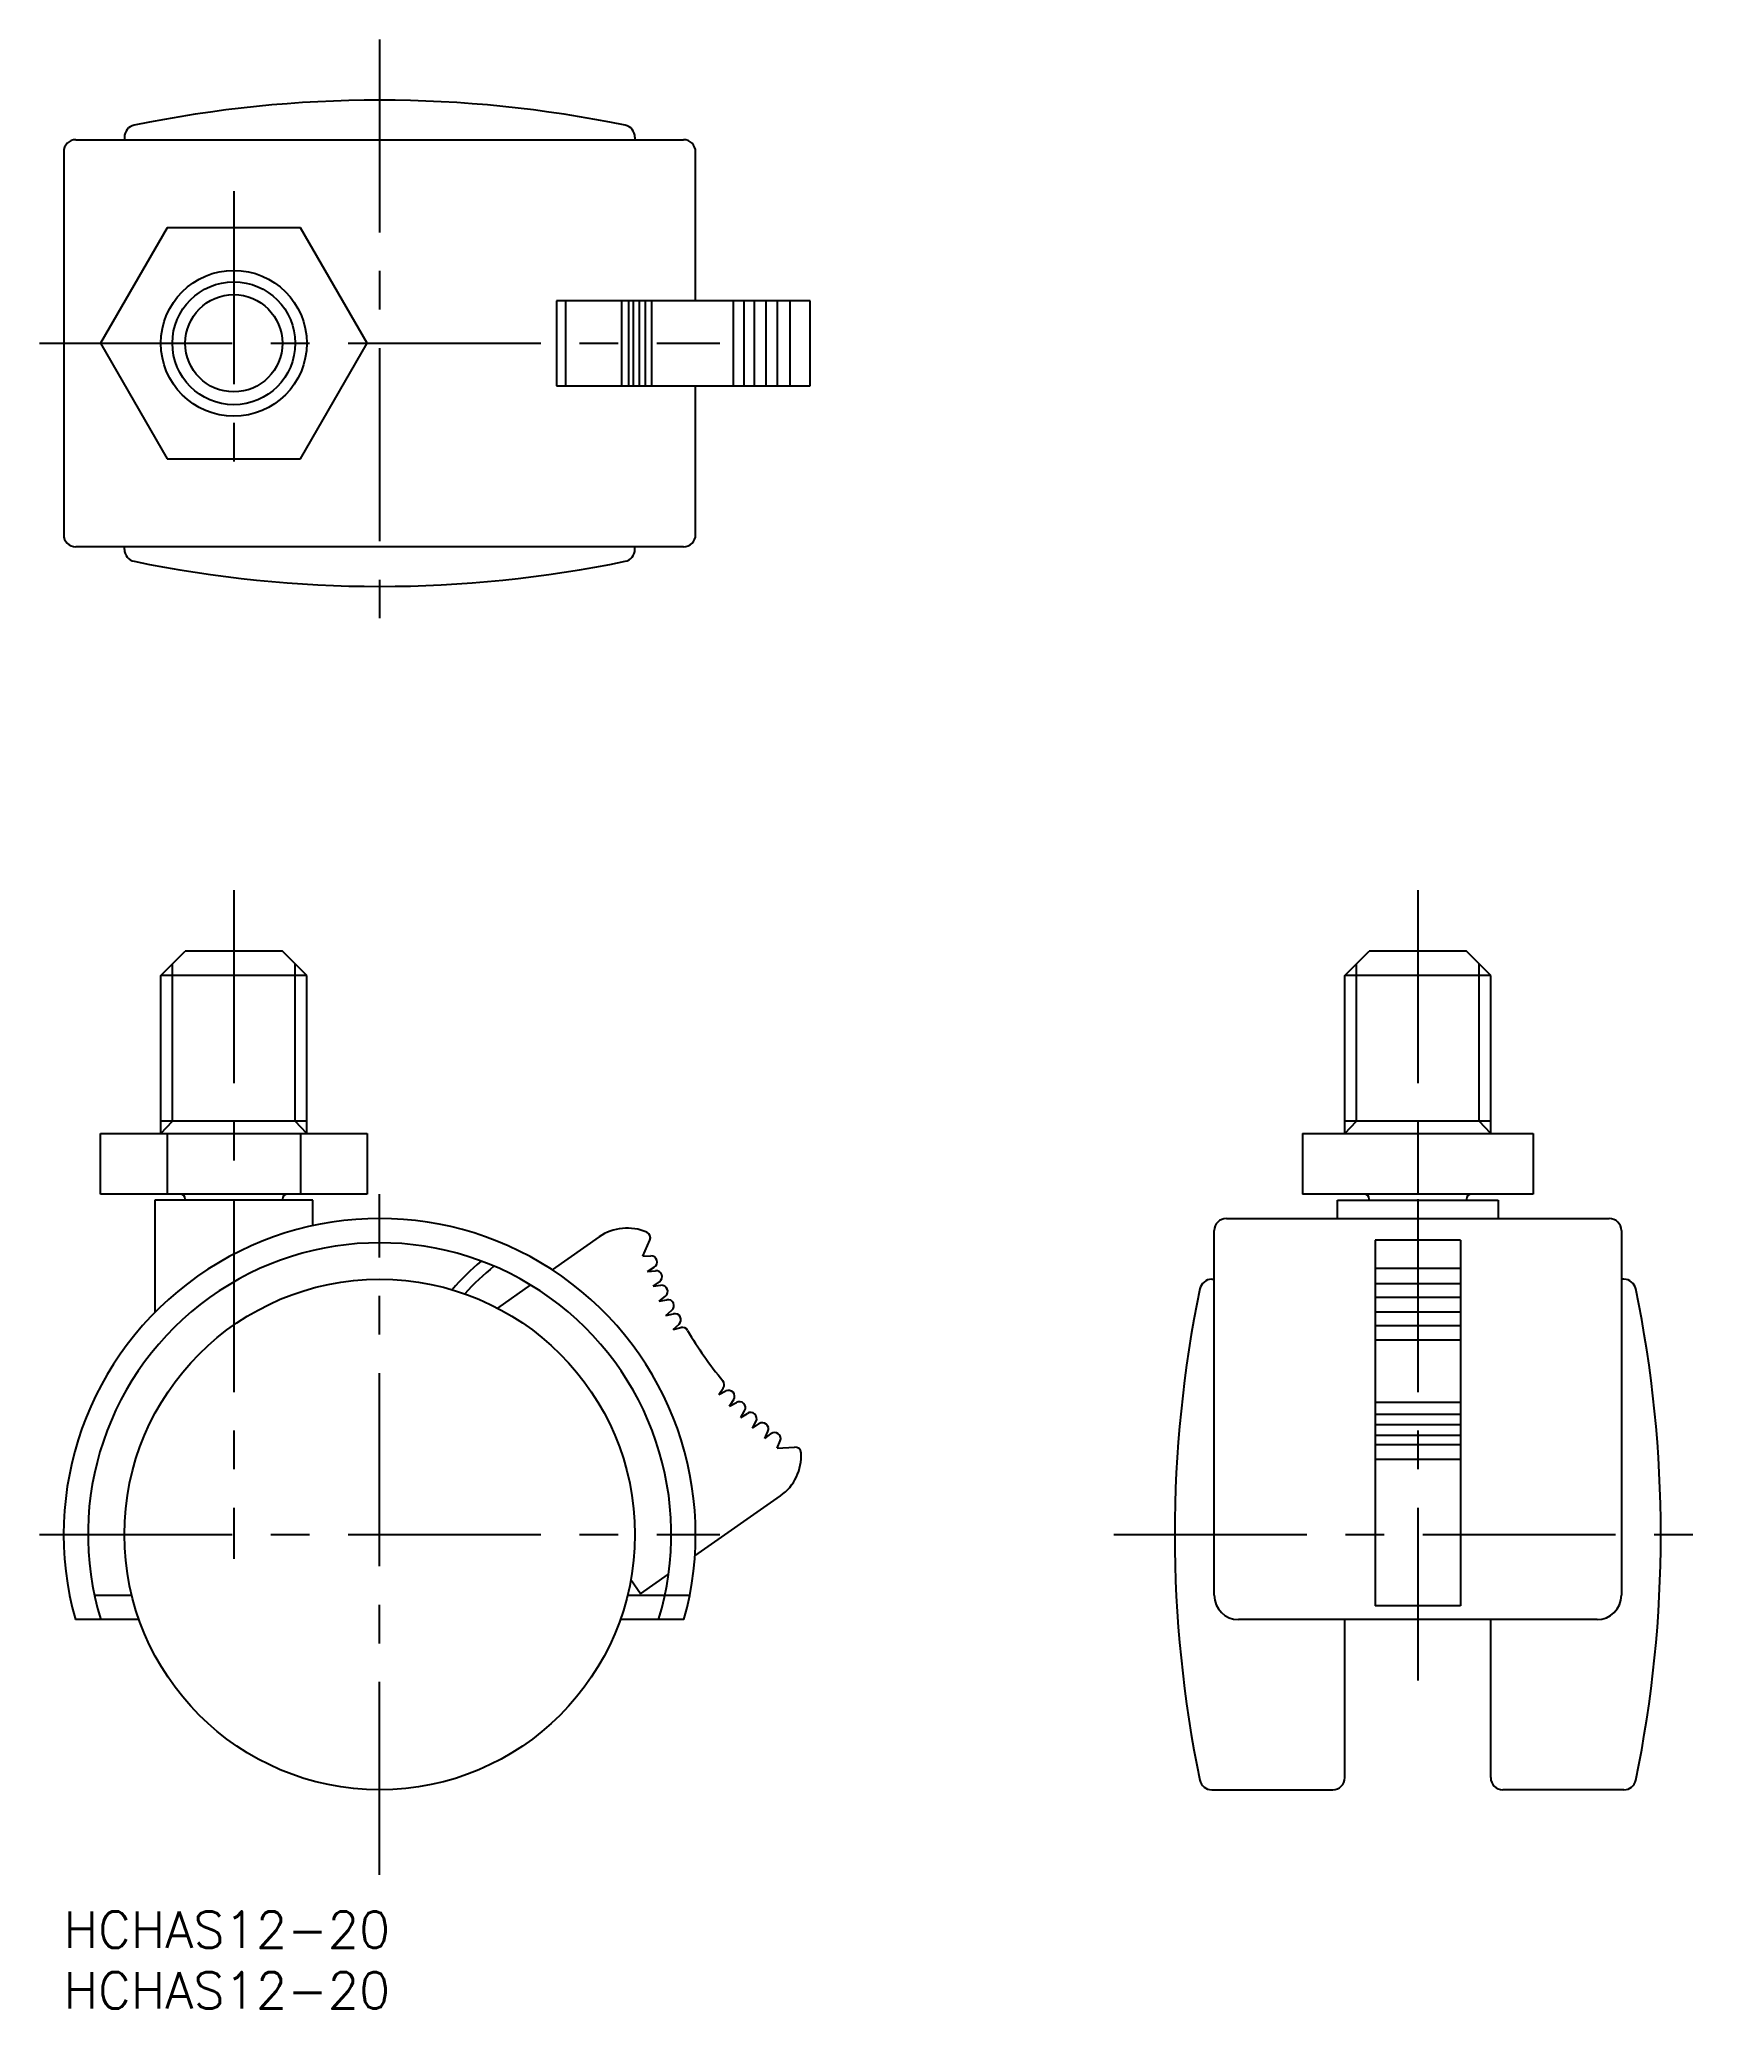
# Model space of a CAD drawing. Extents: x -2 to 136, y -8 to 154.
import ezdxf

# ---------------------------------------------------------------- set-up
doc = ezdxf.new("R2010")
doc.units = 0
doc.header["$LTSCALE"] = 0.5
doc.linetypes.add('CENTER', pattern=[50.8, 31.75, -6.35, 6.35, -6.35])
for name, color, linetype in [('MSM_CENTER', 1, 'CENTER'), ('MSM_CONTINUOUS', 7, 'CONTINUOUS'), ('MSM_NARROW', 5, 'CONTINUOUS'), ('MSM_PART_NUMBER', 7, 'CONTINUOUS')]:
    doc.layers.add(name, color=color, linetype=linetype)
doc.styles.get("Standard").update_dxf_attribs({"font": 'txt.shx', "height": 3, "bigfont": 'bigfont.shx'})

# ---------------------------------------------------------------- blocks, each defined once
blk = doc.blocks.new('*U1')
at = {"layer": 'MSM_PART_NUMBER'}
blk.add_text('HCHAS12-20', height=3, dxfattribs=at).set_placement((0, -3))
blk = doc.blocks.new('*U2')
at = {"layer": 'MSM_PART_NUMBER'}
blk.add_text('HCHAS12-20', height=3, dxfattribs=at).set_placement((0, -8))

msp = doc.modelspace()

# ---------------------------------------------------------------- linework, layer by layer
at = {"layer": 'MSM_CENTER'}
for p, q in [((26, 154), (26, 104)), ((14, 141.5), (14, 116.5)), ((-2, 129), (54, 129)), ((14, 84), (14, 29)), ((111.426098, 84), (111.426098, 19)), ((26, 3), (26, 59)), ((-2, 31), (54, 31)), ((86.426098, 31), (136.426098, 31))]:
    msp.add_line(p, q, dxfattribs=at)
at = {"layer": 'MSM_CONTINUOUS'}
for p, q in [((5, 145.958754), (5, 145.75)), ((47, 145.958754), (47, 145.75)), ((0, 144.75), (0, 113.25)), ((1, 145.75), (51, 145.75)), ((52, 132.5), (52, 144.75)), ((8.515172, 138.5), (3.030345, 129)), ((19.484827, 138.5), (8.515172, 138.5)), ((24.969655, 129), (19.484827, 138.5)), ((40.541879, 132.5), (40.541879, 125.5)), ((61.426098, 132.5), (40.541879, 132.5)), ((41.300709, 132.5), (41.300709, 125.5)), ((45.933723, 125.5), (45.933723, 132.5)), ((46.483046, 132.5), (46.483046, 125.5)), ((46.89444, 125.5), (46.89444, 132.5)), ((47.366622, 132.5), (47.366622, 125.5)), ((47.855796, 132.5), (47.855796, 125.5)), ((48.402505, 125.5), (48.402505, 132.5)), ((55.108059, 125.5), (55.108059, 132.5)), ((55.957306, 132.5), (55.957306, 125.5)), ((56.847768, 125.5), (56.847768, 132.5)), ((57.777821, 132.5), (57.777821, 125.5)), ((58.74575, 125.5), (58.74575, 132.5)), ((59.746295, 132.5), (59.746295, 125.5)), ((61.426098, 125.5), (61.426098, 132.5)), ((3.030345, 129), (8.515172, 119.5)), ((19.484827, 119.5), (24.969655, 129)), ((40.541879, 125.5), (61.426098, 125.5)), ((52, 113.25), (52, 125.5)), ((8.515172, 119.5), (19.484827, 119.5)), ((51, 112.25), (1, 112.25)), ((5, 112.041246), (5, 112.25)), ((47, 112.041246), (47, 112.25)), ((8, 77), (10, 79)), ((18, 79), (10, 79)), ((20, 77), (18, 79)), ((105.426098, 77), (107.426098, 79)), ((115.426098, 79), (107.426098, 79)), ((117.426098, 77), (115.426098, 79)), ((8, 64), (8, 77)), ((20, 77), (8, 77)), ((20, 64), (20, 77)), ((117.426098, 77), (105.426098, 77)), ((105.426098, 64), (105.426098, 77)), ((117.426098, 64), (117.426098, 77)), ((20, 65), (8, 65)), ((117.426098, 65), (105.426098, 65)), ((3.03, 64), (24.97, 64)), ((3.03, 59), (3.03, 64)), ((8.515, 64), (8.515, 59)), ((19.485, 64), (19.485, 59)), ((24.97, 64), (24.97, 59)), ((101.925799, 64), (120.926396, 64)), ((101.925799, 64), (101.925799, 59)), ((111.426098, 64), (111.426098, 59)), ((120.926396, 64), (120.926396, 59)), ((24.97, 59), (3.03, 59)), ((20.5, 58.5), (7.5, 58.5)), ((7.5, 58.5), (7.5, 49.268826)), ((10, 58.5), (10, 58.6)), ((18, 58.6), (18, 58.5)), ((20.5, 56.411612), (20.5, 58.5)), ((120.926396, 59), (101.925799, 59)), ((104.826098, 58.5), (118.026098, 58.5)), ((104.826098, 57), (104.826098, 58.5)), ((107.426098, 58.5), (107.426098, 58.6)), ((115.426098, 58.6), (115.426098, 58.5)), ((118.026098, 58.5), (118.026098, 57)), ((95.676098, 57), (127.176098, 57)), ((44.066327, 55.482802), (40.203133, 52.777765)), ((47.657857, 53.899703), (48.232198, 55.206795)), ((94.676098, 26), (94.676098, 56)), ((107.926098, 55.205328), (107.926098, 25.121446)), ((114.926098, 55.205328), (107.926098, 55.205328)), ((114.926098, 55.205328), (114.926098, 25.121446)), ((128.176098, 56), (128.176098, 26)), ((47.657857, 53.899703), (48.306432, 53.923419)), ((48.051449, 52.65139), (48.596333, 53.003971)), ((48.051449, 52.65139), (48.698372, 52.703373)), ((94.467344, 52), (94.676098, 52)), ((114.926098, 52.899703), (107.926098, 52.899703)), ((128.384852, 52), (128.176098, 52)), ((38.425513, 51.533062), (35.700723, 49.625144)), ((48.499117, 51.421433), (49.028103, 51.797445)), ((48.499117, 51.421433), (49.143157, 51.501585)), ((49.000008, 50.212173), (49.51209, 50.610902)), ((49.000008, 50.212173), (49.639939, 50.320342)), ((107.926098, 51.65139), (114.926098, 51.65139)), ((114.926098, 50.501585), (107.926098, 50.501585)), ((49.55317, 49.025913), (50.047372, 49.446599)), ((49.55317, 49.025913), (50.187774, 49.161892)), ((107.926098, 49.320342), (114.926098, 49.320342)), ((50.15755, 47.864911), (50.632931, 48.306753)), ((50.15755, 47.864911), (50.785618, 48.028441)), ((114.926098, 48.161892), (107.926098, 48.161892)), ((107.926098, 47.028441), (114.926098, 47.028441)), ((53.904159, 42.514199), (54.272639, 43.04846)), ((53.904159, 42.514199), (54.481945, 42.809792)), ((54.788434, 41.549182), (55.13326, 42.099007)), ((54.788434, 41.549182), (55.352776, 41.869697)), ((55.713961, 40.623655), (56.034476, 41.187997)), ((55.713961, 40.623655), (56.263786, 40.968481)), ((114.926098, 41.864546), (107.926098, 41.864546)), ((107.926098, 40.910553), (114.926098, 40.910553)), ((56.678978, 39.739379), (56.974571, 40.317166)), ((56.678978, 39.739379), (57.213239, 40.10786)), ((57.681649, 38.898039), (57.951758, 39.488169)), ((57.681649, 38.898039), (58.199328, 39.289473)), ((114.926098, 40.032242), (107.926098, 40.032242)), ((107.926098, 39.188631), (114.926098, 39.188631)), ((58.720063, 38.101236), (58.964174, 38.702586)), ((58.720063, 38.101236), (60.144764, 38.193888)), ((114.926098, 38.385862), (107.926098, 38.385862)), ((107.926098, 37.1886), (114.926098, 37.1886)), ((51.941505, 29.256922), (58.979314, 34.184849)), ((47.46358, 26.121446), (49.77782, 27.741894)), ((2.526611, 26), (5.603922, 26)), ((46.396078, 26), (51.514702, 26)), ((47.46358, 26.121446), (46.664705, 27.262358)), ((114.926098, 25.121446), (107.926098, 25.121446)), ((6.20101, 24), (0.960032, 24)), ((51.039968, 24), (45.79899, 24)), ((126.176098, 24), (96.676098, 24)), ((105.426098, 11), (105.426098, 24)), ((117.426098, 11), (117.426098, 24)), ((94.467344, 10), (104.426098, 10)), ((128.384852, 10), (118.426098, 10))]:
    msp.add_line(p, q, dxfattribs=at)
for centre, radius in [((14, 129), 6), ((14, 129), 4), ((26, 31), 21)]:
    msp.add_circle(centre, radius, dxfattribs=at)
for centre, radius, start, end in [((26, 49), 100, 78.34488, 101.65512), ((6, 145.958754), 1, 101.65512, 180), ((46, 145.958754), 1, 0, 78.34488), ((1, 144.75), 1, 90, 180), ((51, 144.75), 1, 0, 90), ((1, 113.25), 1, 180, 270), ((6, 112.041246), 1, 180, 258.34488), ((46, 112.041246), 1, 281.65512, 0), ((51, 113.25), 1, 270, 0), ((26, 209), 100, 258.34488, 281.65512), ((9.6, 58.6), 0.4, 0, 90), ((18.4, 58.6), 0.4, 90, 180), ((107.026098, 58.6), 0.4, 0, 90), ((115.826098, 58.6), 0.4, 90, 180), ((26, 31), 26, 344.381502, 195.618498), ((95.676098, 56), 1, 90, 180), ((127.176098, 56), 1, 0, 90), ((46.360632, 52.206194), 4, 66.174964, 125), ((47.77444, 55.407935), 0.5, 336.279129, 66.174964), ((26, 31), 24, 343.042237, 196.957763), ((49.965258, 35.273231), 24, 130.584378, 138.622686), ((48.324703, 53.423753), 0.5, 302.905889, 92.094111), ((49.965258, 35.273231), 23, 129.268739, 137.53981), ((48.73842, 52.204979), 0.5, 305.405889, 94.594111), ((94.467344, 51), 1, 90, 168.34488), ((128.384852, 51), 1, 11.65512, 90), ((49.204907, 51.005412), 0.5, 307.905889, 97.094111), ((49.723273, 49.827335), 0.5, 310.405889, 99.594111), ((191.426098, 31), 100, 168.34488, 191.65512), ((31.426098, 31), 100, 348.34488, 11.65512), ((50.292533, 48.67299), 0.5, 312.905889, 102.094111), ((50.911603, 47.544574), 0.5, 30, 104.594111), ((76.459353, 62.294574), 29, 210, 220), ((53.861042, 43.332339), 0.5, 325.405889, 40), ((54.709671, 42.364663), 0.5, 327.905889, 117.094111), ((55.599703, 41.434924), 0.5, 330.405889, 119.594111), ((56.529442, 40.544892), 0.5, 332.905889, 122.094111), ((57.497118, 39.696263), 0.5, 335.405889, 124.594111), ((58.500891, 38.89065), 0.5, 337.905889, 127.094111), ((56.685008, 37.461457), 4, 305, 3.825036), ((60.177212, 37.694942), 0.5, 3.825036, 93.720871), ((96.676098, 26), 2, 180, 270), ((126.176098, 26), 2, 270, 0), ((94.467344, 11), 1, 191.65512, 270), ((104.426098, 11), 1, 270, 0), ((118.426098, 11), 1, 180, 270), ((128.384852, 11), 1, 270, 348.34488)]:
    msp.add_arc(centre, radius, start, end, dxfattribs=at)
at = {"layer": 'MSM_NARROW'}
for p, q in [((8.947, 65), (8.947, 77.947)), ((19.053, 65), (19.053, 77.947)), ((106.373098, 65), (106.373098, 77.947)), ((116.479098, 65), (116.479098, 77.947)), ((8, 64), (8.947, 65)), ((20, 64), (19.053, 65)), ((105.426098, 64), (106.373098, 65)), ((117.426098, 64), (116.479098, 65))]:
    msp.add_line(p, q, dxfattribs=at)
msp.add_circle((14, 129), 5.053, dxfattribs=at)

# ---------------------------------------------------------------- block references
at = {"layer": 'MSM_CONTINUOUS'}
for name in ['*U1', '*U2']:
    msp.add_blockref(name, (0, 0), dxfattribs=at)

doc.saveas('drawing.dxf')
